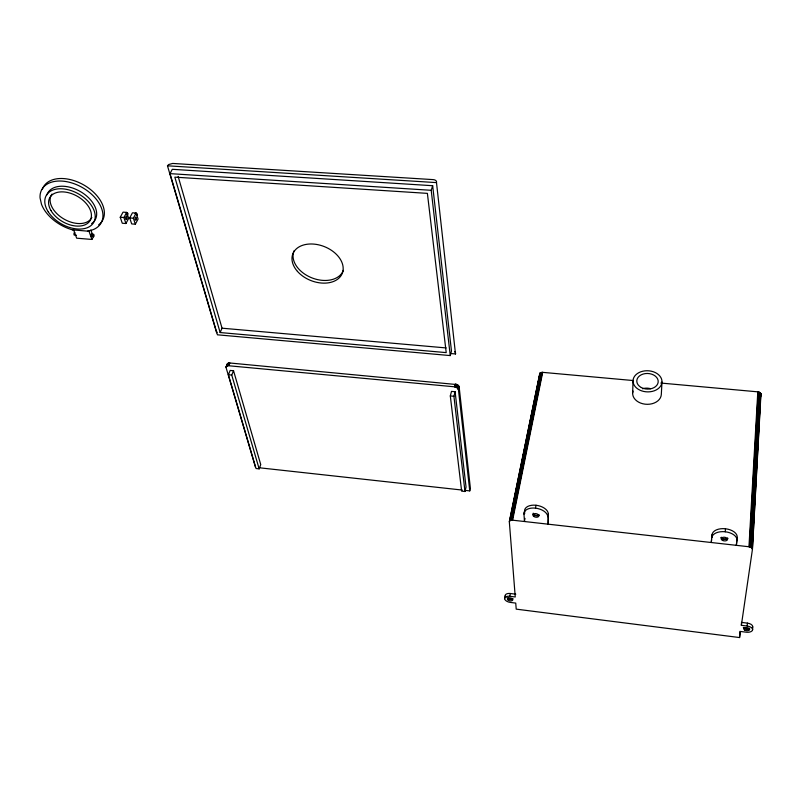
<?xml version="1.0" encoding="UTF-8"?>
<svg xmlns="http://www.w3.org/2000/svg" width="801" height="801" viewBox="0 0 801 801"><rect width="100%" height="100%" fill="white"/><g stroke="black" fill="none" stroke-linecap="round" stroke-linejoin="round"><path stroke-width="1.2" d="M752.59 629.856A5.887 3.114 6.6 0 1 746.282 632.199L740.464 631.468L739.573 637.556L516.214 609.14L515.734 603.093L510.317 602.412A5.537 2.974 12.2 0 1 504.62 598.667A5.537 2.974 12.2 0 1 509.796 596.294L515.253 596.975L509.316 521.641L510.928 519.999L748.965 546.753L751.548 547.684L752.439 549.336L741.356 625.311L747.213 626.042A5.887 3.114 6.6 0 1 752.59 629.856L752.74 626.933M632.67 392.86L633.04 380.435M660.815 383.048L758.247 391.879L760.79 393.491L760.61 396.825M539.574 374.257L540.445 372.795L542.688 372.355L633.461 380.565M661.976 382.037A14.488 10.563 2.5 0 1 639.759 390.087A14.488 10.563 2.5 0 1 640.78 371.814A14.488 10.563 2.5 0 1 661.976 382.037L661.316 394.503A14.348 10.553 2.7 0 1 645.055 404.175A14.348 10.553 2.7 0 1 633.03 391.048M750.387 547.083L759.098 392.11M750.817 547.253L759.478 392.28M751.208 547.463L759.839 392.48M747.213 626.042L747.373 623.118L741.526 622.387L741.356 625.311M751.548 547.684L760.149 392.7M751.849 547.934L760.409 392.951M752.089 548.204L760.63 393.211M752.389 548.765L760.79 393.491M752.439 549.336L760.95 394.072M748.965 546.753L757.806 391.819M749.456 546.823L758.247 391.879M749.926 546.933L758.687 391.979M739.573 637.556L739.944 631.318M737.19 537.491L736.359 545.321L737.19 537.491A12.646 7.319 6.2 0 0 725.486 528.77A12.646 7.319 6.2 0 0 712.059 534.668L711.308 542.477L711.548 539.484M736.99 540.505A12.666 7.309 6.3 0 0 725.275 531.774L725.466 528.76M712.059 534.668L711.819 537.661A12.666 7.309 6.3 0 1 725.275 531.774M759.789 402.973L760.119 400.52M464.8 490.342L469.756 490.893L458.442 389.616L456.8 387.524L454.537 386.803L227.524 365.646L226.373 366.287L226.112 367.699L255.519 467.353M548.335 513.872L548.124 523.934L548.335 513.872A12.065 7.089 11.5 0 0 536.049 505.261A12.065 7.089 11.5 0 0 524.545 511.208L523.974 514.072L524.445 521.251L525.005 518.387M535.479 508.144L536.029 505.261M509.796 596.294L510.337 593.511L515.794 594.192M504.62 598.677L505.171 595.904M511.759 519.879L541.856 372.355M512.209 519.879L542.267 372.335M512.67 519.909L542.688 372.355M509.316 521.641L539.774 373.446M509.696 520.63L539.954 373.206M509.937 520.43L540.174 372.986M510.227 520.25L540.445 372.795M510.557 520.109L540.745 372.635M510.928 519.999L541.096 372.505M511.328 519.919L541.466 372.415M469.756 490.893L470.377 488.23L459.143 386.903L457.091 384.59L229.837 362.993L227.454 363.704L226.092 366.788M464.98 491.504L466.032 487.048L455.108 391.739L451.504 391.399L450.312 395.944L461.636 491.143L464.98 491.504L453.927 396.285L455.108 391.739M457.521 388.044L458.222 385.321M457.812 388.335L458.522 385.621M458.062 388.645L458.763 385.922M458.242 388.966L458.943 386.252M458.372 389.296L459.073 386.573M458.442 389.616L459.143 386.903M455.018 386.863L455.729 384.15M455.489 386.973L456.2 384.26M455.949 387.123L456.65 384.4M456.39 387.304L457.091 384.59M456.8 387.524L457.511 384.8M457.181 387.764L457.882 385.051M454.537 386.803L455.248 384.09M450.252 355.584L451.474 351.008L432.67 185.712L172.285 169.301L170.002 173.637L217.431 334.808L450.252 355.584L431.208 190.298L432.67 185.712M259.164 468.865L260.746 464.6L233.542 370.753L230.177 370.432L228.385 374.758L256.03 468.515L259.164 468.865L231.749 375.078L233.542 370.753M227.284 363.944L227.124 364.795M227.915 365.586L228.996 363.003M228.325 365.566L229.406 362.973M228.756 365.586L229.837 362.993M226.042 367.379L227.674 363.484M226.473 366.838L227.945 363.314M227.174 365.747L228.255 363.163M227.524 365.646L228.605 363.063M220.145 332.545L174.828 177.141L427.394 193.371L446.207 352.62L220.145 332.545L222.037 328.19L178.132 176.38M135.339 224.19L138.082 219.053L136.12 213.056L132.465 212.796L129.692 217.932L131.684 223.93L135.339 224.19L133.366 218.192L136.12 213.056M125.917 223.509L128.681 218.383L126.688 212.395L123.044 212.135L120.24 217.261L122.273 223.249L125.917 223.509L123.905 217.522L126.688 212.395M91.905 239.449L89.011 231.269L87.78 231.078A34.042 21.597 29.5 0 0 100.736 206.348A34.042 21.597 29.5 0 0 64.821 181.376A34.042 21.597 29.5 0 0 40.05 197.897L41.502 204.325A34.042 21.597 29.5 0 0 72.42 229.837L73.682 230.027L76.656 238.187L91.905 239.449L93.327 236.916L90.853 229.897M217.031 332.065A3.705 2.523 -15.2 0 0 216.62 332.725L167.469 165.797L168.671 164.525L172.706 163.444L433.151 179.614A4.315 2.723 -6.7 0 1 436.495 182.608L455.499 353.962L450.522 353.511M167.469 165.797L436.495 182.608M170.002 173.637L431.208 190.298M120.24 217.261L123.905 217.522M129.692 217.932L133.366 218.192M72.42 229.837L89.011 231.269M222.037 328.19L446.207 347.934M228.385 374.758L231.749 375.078M450.312 395.944L453.927 396.285M259.234 467.764L462.327 490.072M524.545 511.208L524.695 513.601M135.049 213.527A1.342 0.881 28 0 1 137.111 213.837A1.342 0.881 28 0 1 136.631 215.229M642.512 388.745A10.583 7.8 2.7 0 1 650.562 388.705M749.636 628.344A2.944 1.552 6.6 0 1 746.372 629.175A2.944 1.552 6.6 0 1 743.899 627.383M747.373 623.118A5.877 3.114 6.6 0 1 752.419 627.714M513.01 598.627A2.763 1.492 12.2 0 1 510.597 599.508A2.763 1.492 12.2 0 1 507.784 598.117M506.032 597.526A5.527 2.974 12.2 0 1 505.771 594.452A5.527 2.974 12.2 0 1 510.337 593.511M512.109 599.078A4.416 2.383 12.2 0 1 507.824 598.027M748.855 628.635A4.706 2.493 6.6 0 1 743.308 627.503M727.929 538.522A5.056 2.924 6.2 0 1 720.83 537.741M727.638 537.942A3.164 1.832 6.3 0 1 724.264 539.383A3.164 1.832 6.3 0 1 721.351 537.211M523.974 514.072A12.085 7.079 11.6 0 1 535.499 508.144A12.085 7.079 11.6 0 1 547.804 516.755M538.953 515.293A4.826 2.834 11.5 0 1 533.186 514.212M539.043 514.773A3.014 1.772 11.6 0 1 535.458 515.624A3.014 1.772 11.6 0 1 533.246 513.171M343.359 270.368A26.513 18.263 21.5 0 1 311.789 277.837A26.513 18.263 21.5 0 1 294.087 250.783M455.358 352.55A3.805 2.743 -6.5 0 1 455.499 353.962M454.618 351.659A3.805 2.743 -6.5 0 1 454.918 351.929M126.888 214.998A1.352 0.881 28.2 0 1 127.019 215.97M125.817 212.696A1.342 0.881 28.3 0 1 127.9 213.426A1.342 0.881 28.3 0 1 126.918 214.528M92.055 236.015A1.282 0.581 -86.7 0 1 91.234 236.365A1.282 0.581 -86.7 0 1 91.154 234.593A1.282 0.581 -86.7 0 1 91.975 234.242M74.833 234.953A1.282 0.591 -86.8 0 1 74.082 234.813A1.282 0.591 -86.8 0 1 74.082 233.181A1.282 0.591 -86.8 0 1 74.843 232.751M76.455 235.254A1.282 0.591 -86.8 0 1 75.885 235.033M42.293 189.497A33.982 21.607 29.6 0 1 85.637 186.082A33.982 21.607 29.6 0 1 98.643 224.831M46.959 194.803A27.234 17.272 29.5 0 1 82.143 192.63A27.234 17.272 29.5 0 1 91.604 223.639M91.845 217.461A23.149 14.678 29.5 0 1 63.78 218.943A23.149 14.678 29.5 0 1 51.985 194.072M136.25 219.514A1.582 0.671 -87.4 0 0 135.84 217.051A1.582 0.671 -87.4 0 0 135.099 219.304A1.582 0.671 -87.4 0 0 136.25 219.514M641.331 387.544A10.713 7.81 2.5 0 0 658.162 382.197A10.713 7.81 2.5 0 0 643.003 374.097A10.713 7.81 2.5 0 0 641.331 387.544M508.325 600.259A2.763 1.492 12.2 0 0 512.74 600.009A2.763 1.492 12.2 0 0 509.096 597.796A2.763 1.492 12.2 0 0 508.325 600.259M744.62 630.027A2.944 1.552 6.6 0 0 749.556 629.806A2.944 1.552 6.6 0 0 746.071 627.553A2.944 1.552 6.6 0 0 744.62 630.027M722.612 540.465A3.164 1.822 6.3 0 0 727.528 539.443A3.164 1.822 6.3 0 0 723.013 537.321A3.164 1.822 6.3 0 0 722.612 540.465M533.816 516.445A3.024 1.772 11.6 0 0 538.773 516.214A3.024 1.772 11.6 0 0 535.018 513.581A3.024 1.772 11.6 0 0 533.816 516.445M297.431 271.359A26.563 18.263 21.5 0 0 341.346 275.204A26.563 18.263 21.5 0 0 313.942 244.105A26.563 18.263 21.5 0 0 297.431 271.359M126.828 218.843A1.582 0.681 -87.4 0 0 126.408 216.38A1.582 0.681 -87.4 0 0 125.657 218.633A1.582 0.681 -87.4 0 0 126.828 218.843M93.827 236.155A1.282 0.581 -86.7 0 0 93.467 234.172A1.282 0.581 -86.7 0 0 92.826 236.015A1.282 0.581 -86.7 0 0 93.827 236.155M48.26 211.854A27.284 17.272 29.5 0 0 91.955 224.711A27.284 17.272 29.5 0 0 69.787 190.167A27.284 17.272 29.5 0 0 48.26 211.854M50.914 210.473A23.189 14.678 29.5 0 0 88 223.018A23.189 14.678 29.5 0 0 71.089 193.462A23.189 14.678 29.5 0 0 50.914 210.473"/></g></svg>
